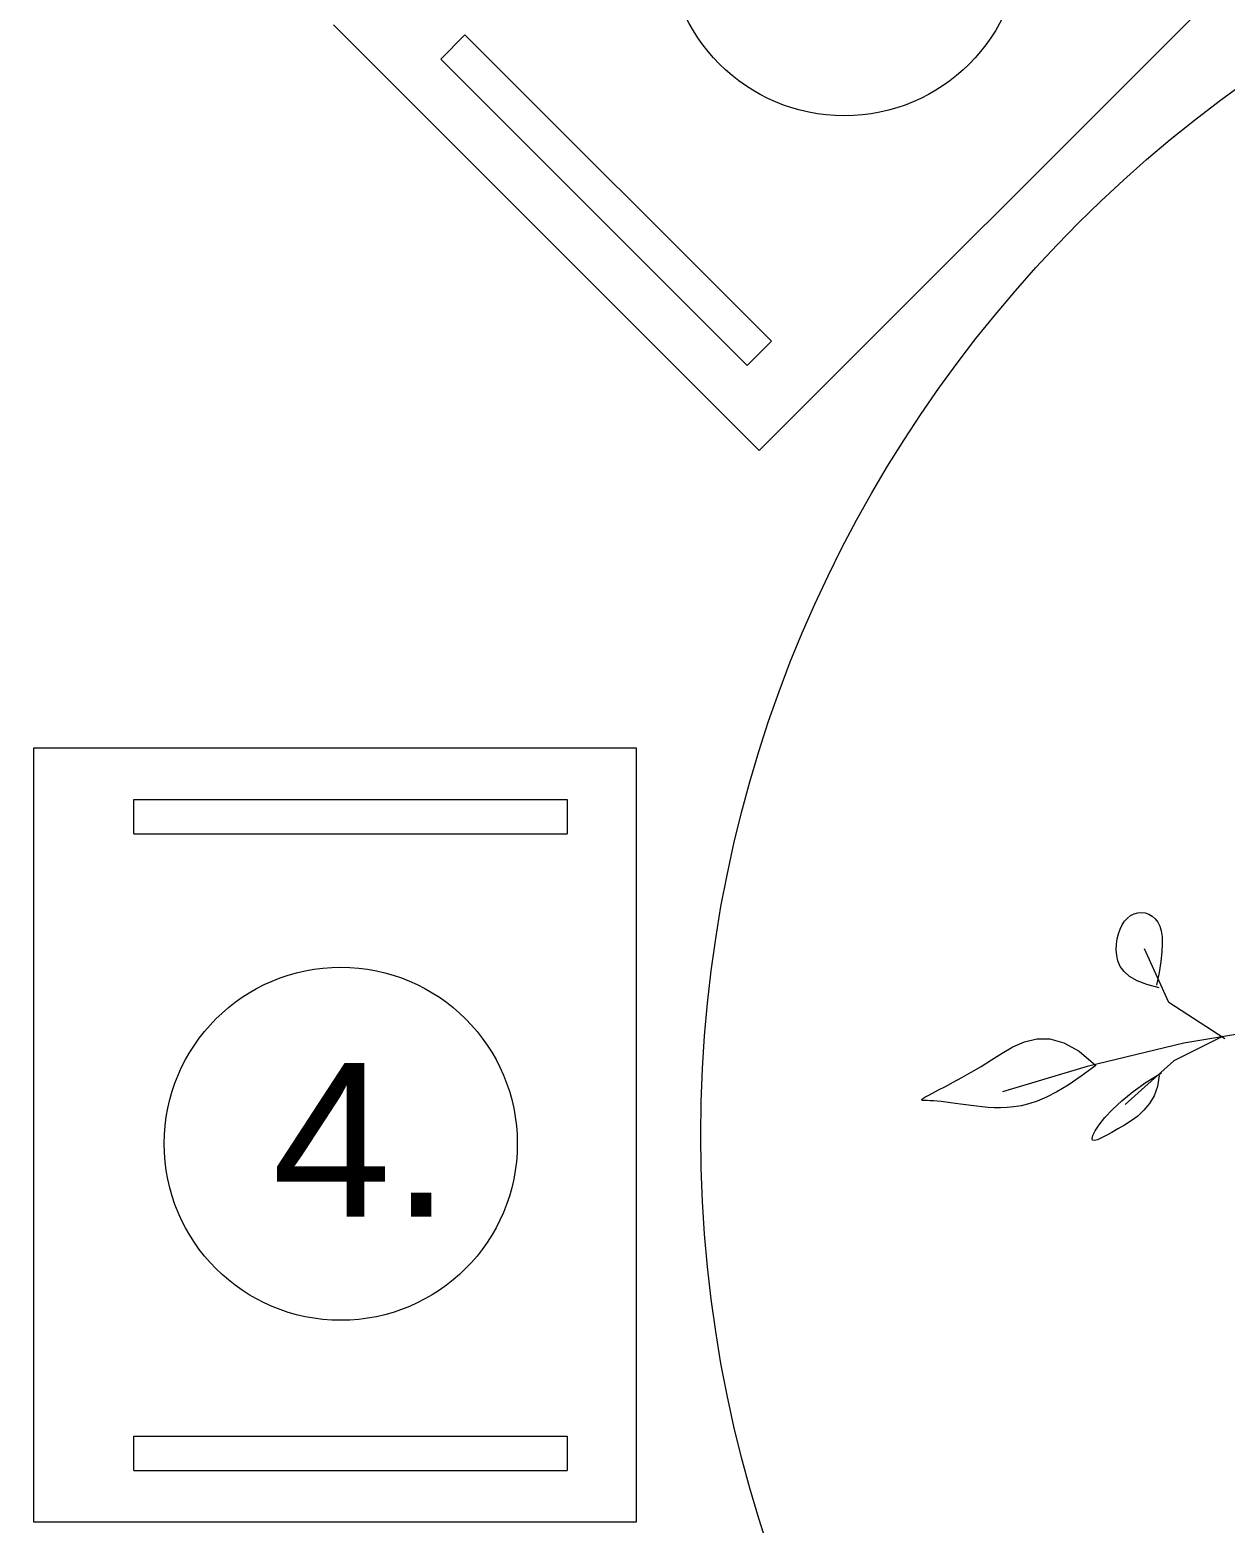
# Model space of a CAD drawing. Header units: centimetres. Extents: x -26724 to 60145, y -23645 to 6771.
# Drawn here: x -19031.1 to -18961.6, y 1967.6 to 2054.4 of the extents above; entities that cross this region are included whole.
import ezdxf

# ---------------------------------------------------------------- set-up
doc = ezdxf.new("R2010")
doc.units = ezdxf.units.CM
doc.linetypes.add('AUSGEZOGEN', pattern=[0])
doc.linetypes.add('PUNKT2_S9', pattern=[0.35, 0.15, -0.1, 0, -0.1])
for name, color, linetype, lineweight in [('4.KOTE', 88, 'Continuous', 15), ('Moebel', 252, 'PUNKT2_S9', 13), ('namestaj', 8, 'Continuous', 9), ('namjestaj', 150, 'Continuous', 5)]:
    doc.layers.add(name, color=color, linetype=linetype, lineweight=lineweight)
doc.layers.add('pozicije', color=7, linetype='Continuous')
doc.styles.add('0.15', font='arial.ttf', dxfattribs={"height": 0.15})
doc.styles.get("Standard").update_dxf_attribs({"font": 'calibri.ttf'})
doc.dimstyles.new('ja 1 50', dxfattribs={"dimtxt": 10, "dimasz": 5, "dimexe": 5, "dimexo": 5, "dimgap": 1, "dimtad": 1, "dimdec": 0, "dimtxsty": 'Standard', "dimblk": 'ARCHTICK', "dimcen": 2.5, "dimclrd": 256, "dimclrt": 7, "dimadec": 0, "dimazin": 0, "dimtfac": 1, "dimtdec": 0, "dimtix": 1, "dimtmove": 1, "dimatfit": 3, "dimldrblk": 'ARCHTICK', "dimfxl": 10, "dimfxlon": 1, "dimlwd": 0, "dimlwe": 9, "dimarcsym": 0})

# ---------------------------------------------------------------- blocks, each defined once
blk = doc.blocks.new('ggggt')
at = {"layer": 'Moebel', "color": 91, "linetype": 'AUSGEZOGEN', "lineweight": 18, "transparency": 33554687}
for p, q in [((1517.687, 2002.737, 13.5), (1517.873, 2002.882, 13.5)), ((1517.873, 2002.882, 13.5), (1518.075, 2002.984, 13.5)), ((1518.075, 2002.984, 13.5), (1518.289, 2003.041, 13.5)), ((1518.289, 2003.041, 13.5), (1518.507, 2003.056, 13.5)), ((1518.507, 2003.056, 13.5), (1518.724, 2003.029, 13.5)), ((1518.724, 2003.029, 13.5), (1518.934, 2002.959, 13.5)), ((1518.934, 2002.959, 13.5), (1519.129, 2002.848, 13.5)), ((1519.129, 2002.848, 13.5), (1519.305, 2002.696, 13.5)), ((1517.159, 2001.812, 13.5), (1517.256, 2002.085, 13.5)), ((1517.256, 2002.085, 13.5), (1517.377, 2002.334, 13.5)), ((1517.377, 2002.334, 13.5), (1517.522, 2002.553, 13.5)), ((1517.522, 2002.553, 13.5), (1517.687, 2002.737, 13.5)), ((1519.305, 2002.696, 13.5), (1519.453, 2002.503, 13.5)), ((1519.453, 2002.503, 13.5), (1519.569, 2002.27, 13.5)), ((1519.569, 2002.27, 13.5), (1519.651, 2001.988, 13.5)), ((1519.651, 2001.988, 13.5), (1519.699, 2001.65, 13.5)), ((1517.037, 2000.89, 13.5), (1517.048, 2001.209, 13.5)), ((1517.048, 2001.209, 13.5), (1517.09, 2001.518, 13.5)), ((1517.09, 2001.518, 13.5), (1517.159, 2001.812, 13.5)), ((1519.71, 2001.247, 13.5), (1519.686, 2000.772, 13.5)), ((1519.699, 2001.65, 13.5), (1519.71, 2001.247, 13.5)), ((1517.061, 2000.566, 13.5), (1517.037, 2000.89, 13.5)), ((1517.133, 2000.242, 13.5), (1517.061, 2000.566, 13.5)), ((1517.271, 1999.926, 13.5), (1517.133, 2000.242, 13.5)), ((1520.094, 1997.834, 13.5), (1518.676, 2000.948, 13.5)), ((1519.624, 2000.215, 13.5), (1519.524, 1999.569, 13.5)), ((1519.686, 2000.772, 13.5), (1519.624, 2000.215, 13.5)), ((1517.491, 1999.624, 13.5), (1517.271, 1999.926, 13.5)), ((1517.81, 1999.342, 13.5), (1517.491, 1999.624, 13.5)), ((1518.244, 1999.087, 13.5), (1517.81, 1999.342, 13.5)), ((1519.524, 1999.569, 13.5), (1519.385, 1998.825, 13.5)), ((1518.811, 1998.865, 13.5), (1518.244, 1999.087, 13.5)), ((1519.527, 1998.683, 13.5), (1518.811, 1998.865, 13.5)), ((1523.349, 1995.709, 13.5), (1520.094, 1997.834, 13.5)), ((1523.208, 1995.851, 13.5), (1520.379, 1994.438, 13.5)), ((1527.256, 1996.516, 13.5), (1520.966, 1995.456, 13.5)), ((1510.395, 1994.873, 13.5), (1511.032, 1995.243, 13.5)), ((1511.032, 1995.243, 13.5), (1511.702, 1995.54, 13.5)), ((1511.702, 1995.54, 13.5), (1512.413, 1995.714, 13.5)), ((1512.413, 1995.714, 13.5), (1513.175, 1995.714, 13.5)), ((1513.175, 1995.714, 13.5), (1513.996, 1995.489, 13.5)), ((1513.996, 1995.489, 13.5), (1514.885, 1994.988, 13.5)), ((1514.885, 1994.988, 13.5), (1515.852, 1994.159, 13.5)), ((1520.966, 1995.456, 13.5), (1515.34, 1994.111, 13.5)), ((1508.609, 1993.775, 13.5), (1509.184, 1994.114, 13.5)), ((1509.184, 1994.114, 13.5), (1509.78, 1994.483, 13.5)), ((1509.78, 1994.483, 13.5), (1510.395, 1994.873, 13.5)), ((1515.34, 1994.111, 13.5), (1510.424, 1992.623, 13.5)), ((1515.852, 1994.159, 13.5), (1515.002, 1993.534, 13.5)), ((1515.852, 1994.159, 13.5), (1515.852, 1994.159, 13.5)), ((1520.379, 1994.438, 13.5), (1517.552, 1991.894, 13.5)), ((1507.561, 1993.192, 13.5), (1508.066, 1993.468, 13.5)), ((1508.066, 1993.468, 13.5), (1508.609, 1993.775, 13.5)), ((1515.002, 1993.534, 13.5), (1514.247, 1993.029, 13.5)), ((1518.78, 1993.194, 13.5), (1519.673, 1993.732, 13.5)), ((1519.531, 1993.59, 13.5), (1519.428, 1992.952, 13.5)), ((1505.901, 1992.316, 13.5), (1506.092, 1992.423, 13.5)), ((1506.092, 1992.423, 13.5), (1506.36, 1992.564, 13.5)), ((1506.36, 1992.564, 13.5), (1506.7, 1992.74, 13.5)), ((1506.7, 1992.74, 13.5), (1507.103, 1992.949, 13.5)), ((1507.103, 1992.949, 13.5), (1507.561, 1993.192, 13.5)), ((1513.576, 1992.629, 13.5), (1512.977, 1992.323, 13.5)), ((1514.247, 1993.029, 13.5), (1513.576, 1992.629, 13.5)), ((1517.356, 1992.118, 13.5), (1518.01, 1992.652, 13.5)), ((1518.01, 1992.652, 13.5), (1518.78, 1993.194, 13.5)), ((1519.236, 1992.408, 13.5), (1518.971, 1991.947, 13.5)), ((1519.428, 1992.952, 13.5), (1519.236, 1992.408, 13.5)), ((1505.73, 1992.187, 13.5), (1505.782, 1992.239, 13.5)), ((1505.736, 1992.155, 13.5), (1505.73, 1992.187, 13.5)), ((1505.794, 1992.137, 13.5), (1505.736, 1992.155, 13.5)), ((1505.782, 1992.239, 13.5), (1505.901, 1992.316, 13.5)), ((1505.897, 1992.128, 13.5), (1505.794, 1992.137, 13.5)), ((1506.038, 1992.123, 13.5), (1505.897, 1992.128, 13.5)), ((1506.21, 1992.116, 13.5), (1506.038, 1992.123, 13.5)), ((1506.408, 1992.104, 13.5), (1506.21, 1992.116, 13.5)), ((1506.627, 1992.086, 13.5), (1506.408, 1992.104, 13.5)), ((1506.867, 1992.062, 13.5), (1506.627, 1992.086, 13.5)), ((1507.124, 1992.033, 13.5), (1506.867, 1992.062, 13.5)), ((1507.397, 1992, 13.5), (1507.124, 1992.033, 13.5)), ((1507.683, 1991.962, 13.5), (1507.397, 1992, 13.5)), ((1507.98, 1991.922, 13.5), (1507.683, 1991.962, 13.5)), ((1508.285, 1991.879, 13.5), (1507.98, 1991.922, 13.5)), ((1508.599, 1991.834, 13.5), (1508.285, 1991.879, 13.5)), ((1508.92, 1991.79, 13.5), (1508.599, 1991.834, 13.5)), ((1509.25, 1991.751, 13.5), (1508.92, 1991.79, 13.5)), ((1509.591, 1991.721, 13.5), (1509.25, 1991.751, 13.5)), ((1509.945, 1991.703, 13.5), (1509.591, 1991.721, 13.5)), ((1510.312, 1991.701, 13.5), (1509.945, 1991.703, 13.5)), ((1510.693, 1991.718, 13.5), (1510.312, 1991.701, 13.5)), ((1511.091, 1991.758, 13.5), (1510.693, 1991.718, 13.5)), ((1511.509, 1991.827, 13.5), (1511.091, 1991.758, 13.5)), ((1511.955, 1991.934, 13.5), (1511.509, 1991.827, 13.5)), ((1512.441, 1992.095, 13.5), (1511.955, 1991.934, 13.5)), ((1512.977, 1992.323, 13.5), (1512.441, 1992.095, 13.5)), ((1516.38, 1991.135, 13.5), (1516.814, 1991.608, 13.5)), ((1516.814, 1991.608, 13.5), (1517.356, 1992.118, 13.5)), ((1518.649, 1991.557, 13.5), (1518.287, 1991.227, 13.5)), ((1518.971, 1991.947, 13.5), (1518.649, 1991.557, 13.5)), ((1515.817, 1990.363, 13.5), (1516.049, 1990.716, 13.5)), ((1516.049, 1990.716, 13.5), (1516.38, 1991.135, 13.5)), ((1517.511, 1990.7, 13.5), (1517.129, 1990.48, 13.5)), ((1517.902, 1990.946, 13.5), (1517.511, 1990.7, 13.5)), ((1518.287, 1991.227, 13.5), (1517.902, 1990.946, 13.5)), ((1515.63, 1989.913, 13.5), (1515.679, 1990.092, 13.5)), ((1515.662, 1989.82, 13.5), (1515.63, 1989.913, 13.5)), ((1515.768, 1989.802, 13.5), (1515.662, 1989.82, 13.5)), ((1515.679, 1990.092, 13.5), (1515.817, 1990.363, 13.5)), ((1515.94, 1989.849, 13.5), (1515.768, 1989.802, 13.5)), ((1516.17, 1989.95, 13.5), (1515.94, 1989.849, 13.5)), ((1516.45, 1990.096, 13.5), (1516.17, 1989.95, 13.5)), ((1516.772, 1990.276, 13.5), (1516.45, 1990.096, 13.5)), ((1517.129, 1990.48, 13.5), (1516.772, 1990.276, 13.5))]:
    blk.add_line(p, q, dxfattribs=at)
blk = doc.blocks.new('_ArchTick')
at = {"color": 0, "linetype": 'ByBlock', "const_width": 0.15}
blk.add_lwpolyline([(-0.5, -0.5), (0.5, 0.5)], dxfattribs=at)
blk = doc.blocks.new('*D1809')
at = {"layer": '4.KOTE', "color": 0, "lineweight": 9, "transparency": 16777216}
for p, q in [((-19150.064, 2117.693), (-19150.064, 2132.626)), ((-18992.019, 2117.69), (-18992.019, 2132.626))]:
    blk.add_line(p, q, dxfattribs=at)
at = {"layer": '4.KOTE', "lineweight": 0, "transparency": 16777216}
blk.add_line((-19150.064, 2127.626), (-18992.019, 2127.626), dxfattribs=at)
at = {"layer": 'Defpoints', "color": 0, "transparency": 16777216}
for p in [(-18992.019, 2127.626), (-19150.064, 1990.425, 13.5), (-18992.019, 1987.944, 13.5)]:
    blk.add_point(p, dxfattribs=at)
at = {"layer": '4.KOTE', "lineweight": 0, "transparency": 16777216, "xscale": 5, "yscale": 5, "zscale": 5, "rotation": 180}
blk.add_blockref('_ArchTick', (-19150.064, 2127.626), dxfattribs=at)
at = {"layer": '4.KOTE', "lineweight": 0, "transparency": 16777216, "xscale": 5, "yscale": 5, "zscale": 5}
blk.add_blockref('_ArchTick', (-18992.019, 2127.626), dxfattribs=at)
at = {"layer": '4.KOTE', "color": 7, "transparency": 16777216, "insert": (-19071.042, 2133.749), "char_height": 10, "attachment_point": 5}
blk.add_mtext('158', dxfattribs=at)
blk = doc.blocks.new('*D1810')
at = {"layer": '4.KOTE', "color": 0, "lineweight": 9, "transparency": 16777216}
for p, q in [((-18992.019, 2117.69), (-18992.019, 2132.626)), ((-18842.078, 2117.694), (-18842.078, 2132.626))]:
    blk.add_line(p, q, dxfattribs=at)
at = {"layer": '4.KOTE', "lineweight": 0, "transparency": 16777216}
blk.add_line((-18992.019, 2127.626), (-18842.078, 2127.626), dxfattribs=at)
at = {"layer": 'Defpoints', "color": 0, "transparency": 16777216}
for p in [(-18842.078, 2127.626), (-18842.078, 1992.147, 13.5), (-18992.019, 1987.944, 13.5)]:
    blk.add_point(p, dxfattribs=at)
at = {"layer": '4.KOTE', "lineweight": 0, "transparency": 16777216, "xscale": 5, "yscale": 5, "zscale": 5, "rotation": 180}
blk.add_blockref('_ArchTick', (-18992.019, 2127.626), dxfattribs=at)
at = {"layer": '4.KOTE', "lineweight": 0, "transparency": 16777216, "xscale": 5, "yscale": 5, "zscale": 5}
blk.add_blockref('_ArchTick', (-18842.078, 2127.626), dxfattribs=at)
at = {"layer": '4.KOTE', "color": 7, "transparency": 16777216, "insert": (-18917.049, 2133.749), "char_height": 10, "attachment_point": 5}
blk.add_mtext('150', dxfattribs=at)
blk = doc.blocks.new('*D1812')
at = {"layer": '4.KOTE', "color": 0, "lineweight": 9, "transparency": 16777216}
for p, q in [((-19056.835, 2065.103), (-19071.78, 2065.103)), ((-19056.838, 1915.141), (-19071.78, 1915.141))]:
    blk.add_line(p, q, dxfattribs=at)
at = {"layer": '4.KOTE', "lineweight": 0, "transparency": 16777216}
blk.add_line((-19066.78, 2065.103), (-19066.78, 1915.141), dxfattribs=at)
at = {"layer": 'Defpoints', "color": 0, "transparency": 16777216}
for p in [(-18915.384, 2065.103, 13.5), (-19066.78, 1915.141), (-18918.718, 1915.141, 13.5)]:
    blk.add_point(p, dxfattribs=at)
at = {"layer": '4.KOTE', "lineweight": 0, "transparency": 16777216, "xscale": 5, "yscale": 5, "zscale": 5}
for p, rotation in [((-19066.78, 2065.103), 90), ((-19066.78, 1915.141), 270)]:
    blk.add_blockref('_ArchTick', p, dxfattribs=dict(at, rotation=rotation))
at = {"layer": '4.KOTE', "color": 7, "transparency": 16777216, "insert": (-19072.903, 1990.122), "char_height": 10, "attachment_point": 5, "rotation": 90}
blk.add_mtext('150', dxfattribs=at)

msp = doc.modelspace()

# ---------------------------------------------------------------- linework, layer by layer
at = {"layer": 'namestaj'}
for centre in [(-18983.706, 2059.64, -54), (-19012.983, 1989.615, -40.5)]:
    msp.add_circle(centre, 10.265, dxfattribs=at)
at = {"layer": 'namjestaj', "transparency": 33554687}
for p, q in [((-18956.837, 2061.728, 13.5), (-18988.657, 2029.908, 13.5)), ((-18988.657, 2029.908, 13.5), (-19013.406, 2054.657, 13.5)), ((-19007.175, 2052.669, 13.5), (-19005.761, 2054.083, 13.5)), ((-19005.761, 2054.083, 13.5), (-18987.95, 2036.272, 13.5)), ((-19007.175, 2052.669, 13.5), (-18989.364, 2034.858, 13.5)), ((-18987.95, 2036.272, 13.5), (-18989.364, 2034.858, 13.5)), ((-19030.818, 2012.622, 13.5), (-18995.818, 2012.622, 13.5)), ((-19030.818, 1967.622, 13.5), (-19030.818, 2012.622, 13.5)), ((-18995.818, 2012.622, 13.5), (-18995.818, 1967.622, 13.5)), ((-19025.006, 2007.622, 13.5), (-19025.006, 2009.622, 13.5)), ((-19025.006, 2009.622, 13.5), (-18999.818, 2009.622, 13.5)), ((-18999.818, 2009.622, 13.5), (-18999.818, 2007.622, 13.5)), ((-19025.006, 2007.622, 13.5), (-18999.818, 2007.622, 13.5)), ((-19025.006, 1970.622, 13.5), (-19025.006, 1972.622, 13.5)), ((-19025.006, 1972.622, 13.5), (-18999.818, 1972.622, 13.5)), ((-18999.818, 1972.622, 13.5), (-18999.818, 1970.622, 13.5)), ((-19025.006, 1970.622, 13.5), (-18999.818, 1970.622, 13.5)), ((-18995.818, 1967.622, 13.5), (-19030.818, 1967.622, 13.5))]:
    msp.add_line(p, q, dxfattribs=at)
msp.add_circle((-18917.051, 1990.122, 13.5), 75, dxfattribs=at)

# ---------------------------------------------------------------- block references
msp.add_blockref('ggggt', (-20484.935, 0))

# ---------------------------------------------------------------- texts
at = {"layer": 'pozicije', "style": '0.15'}
msp.add_text('4.', height=8.9302, dxfattribs=at).set_placement((-19016.978, 1985.38, -40.5))

# ---------------------------------------------------------------- dimensions: what is measured, and where the dimension line sits
at = {"layer": '4.KOTE'}
for base, p1, p2, picture, middle in [((-18992.019, 2127.626), (-19150.064, 1990.425, 13.5), (-18992.019, 1987.944, 13.5), '*D1809', (-19071.042, 2133.749)), ((-18842.078, 2127.626), (-18992.019, 1987.944, 13.5), (-18842.078, 1992.147, 13.5), '*D1810', (-18917.049, 2133.749))]:
    dim = msp.add_linear_dim(base=base, p1=p1, p2=p2, dimstyle='ja 1 50', dxfattribs=at)
    dim.commit()
    dim.dimension.update_dxf_attribs({"geometry": picture, "text_midpoint": middle})
dim = msp.add_linear_dim(base=(-19066.78, 1915.141), p1=(-18915.384, 2065.103, 13.5), p2=(-18918.718, 1915.141, 13.5), angle=90, dimstyle='ja 1 50', dxfattribs=at)
dim.commit()
dim.dimension.update_dxf_attribs({"geometry": '*D1812', "text_midpoint": (-19072.903, 1990.122)})

doc.saveas('drawing.dxf')
